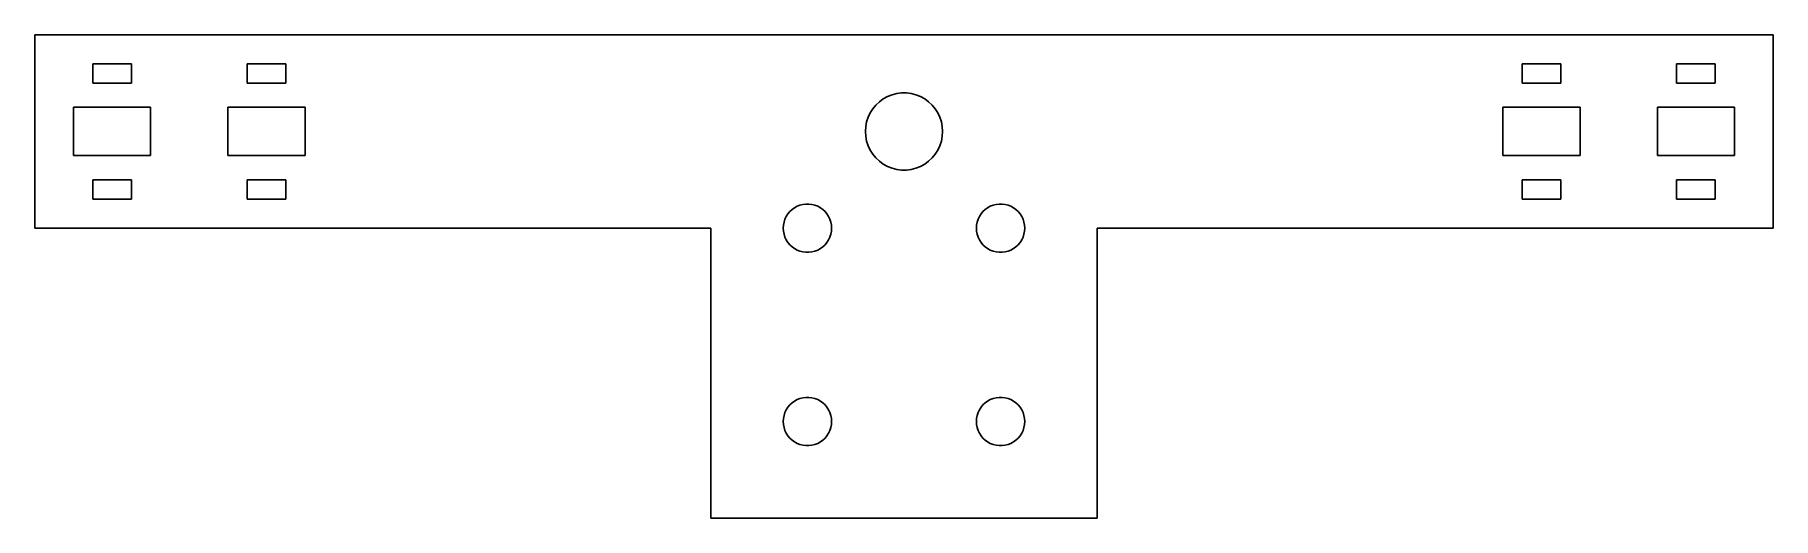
# Model space of a CAD drawing. Header units: metres. Extents: x -90 to 90, y -20 to 30.
import ezdxf

# ---------------------------------------------------------------- set-up
doc = ezdxf.new("R2010")
doc.units = ezdxf.units.M

msp = doc.modelspace()

# ---------------------------------------------------------------- linework, layer by layer
for p, q in [((90, 30), (-90, 30)), ((-90, 30), (-90, 10)), ((90, 10), (90, 30)), ((-84, 25), (-84, 27)), ((-84, 27), (-80, 27)), ((-80, 27), (-80, 25)), ((-68, 25), (-68, 27)), ((-68, 27), (-64, 27)), ((-64, 27), (-64, 25)), ((64, 25), (64, 27)), ((64, 27), (68, 27)), ((68, 27), (68, 25)), ((80, 25), (80, 27)), ((80, 27), (84, 27)), ((84, 27), (84, 25)), ((-80, 25), (-84, 25)), ((-64, 25), (-68, 25)), ((-2.1433, 23.3773), (-1.70311, 23.6193)), ((-1.70311, 23.6193), (-1.23605, 23.8042)), ((-1.23605, 23.8042), (-0.74951, 23.9291)), ((-0.74951, 23.9291), (-0.25116, 23.9921)), ((-0.25116, 23.9921), (0.25116, 23.9921)), ((0.25116, 23.9921), (0.74951, 23.9291)), ((0.74951, 23.9291), (1.23605, 23.8042)), ((1.23605, 23.8042), (1.70311, 23.6193)), ((1.70311, 23.6193), (2.1433, 23.3773)), ((68, 25), (64, 25)), ((84, 25), (80, 25)), ((-86, 17.5), (-86, 22.5)), ((-86, 22.5), (-78, 22.5)), ((-78, 22.5), (-78, 17.5)), ((-70, 17.5), (-70, 22.5)), ((-70, 22.5), (-62, 22.5)), ((-62, 22.5), (-62, 17.5)), ((-3.7191, 21.4725), (-3.50522, 21.927)), ((-3.50522, 21.927), (-3.23605, 22.3511)), ((-3.23605, 22.3511), (-2.91586, 22.7382)), ((-2.91586, 22.7382), (-2.54968, 23.082)), ((-2.54968, 23.082), (-2.1433, 23.3773)), ((2.1433, 23.3773), (2.54968, 23.082)), ((2.54968, 23.082), (2.91586, 22.7382)), ((2.91586, 22.7382), (3.23605, 22.3511)), ((3.23605, 22.3511), (3.50522, 21.927)), ((3.50522, 21.927), (3.7191, 21.4725)), ((62, 17.5), (62, 22.5)), ((62, 22.5), (70, 22.5)), ((70, 22.5), (70, 17.5)), ((78, 17.5), (78, 22.5)), ((78, 22.5), (86, 22.5)), ((86, 22.5), (86, 17.5)), ((-4, 20), (-3.96844, 20.5013)), ((-3.96844, 19.4987), (-4, 20)), ((-3.96844, 20.5013), (-3.87433, 20.9948)), ((-3.87433, 20.9948), (-3.7191, 21.4725)), ((3.7191, 21.4725), (3.87433, 20.9948)), ((3.87433, 20.9948), (3.96844, 20.5013)), ((3.96844, 20.5013), (4, 20)), ((4, 20), (3.96844, 19.4987)), ((-3.87433, 19.0052), (-3.96844, 19.4987)), ((-3.7191, 18.5275), (-3.87433, 19.0052)), ((-3.50522, 18.073), (-3.7191, 18.5275)), ((-3.23605, 17.6488), (-3.50522, 18.073)), ((3.50522, 18.073), (3.23605, 17.6488)), ((3.7191, 18.5275), (3.50522, 18.073)), ((3.87433, 19.0052), (3.7191, 18.5275)), ((3.96844, 19.4987), (3.87433, 19.0052)), ((-78, 17.5), (-86, 17.5)), ((-62, 17.5), (-70, 17.5)), ((-2.91586, 17.2618), (-3.23605, 17.6488)), ((-2.54968, 16.9179), (-2.91586, 17.2618)), ((-2.1433, 16.6227), (-2.54968, 16.9179)), ((-1.70311, 16.3807), (-2.1433, 16.6227)), ((-1.23605, 16.1958), (-1.70311, 16.3807)), ((1.70311, 16.3807), (1.23605, 16.1958)), ((2.1433, 16.6227), (1.70311, 16.3807)), ((2.54968, 16.9179), (2.1433, 16.6227)), ((2.91586, 17.2618), (2.54968, 16.9179)), ((3.23605, 17.6488), (2.91586, 17.2618)), ((70, 17.5), (62, 17.5)), ((86, 17.5), (78, 17.5)), ((-84, 13), (-84, 15)), ((-84, 15), (-80, 15)), ((-80, 15), (-80, 13)), ((-68, 13), (-68, 15)), ((-68, 15), (-64, 15)), ((-64, 15), (-64, 13)), ((-0.74951, 16.0708), (-1.23605, 16.1958)), ((-0.25116, 16.0079), (-0.74951, 16.0708)), ((0.25116, 16.0079), (-0.25116, 16.0079)), ((0.74951, 16.0708), (0.25116, 16.0079)), ((1.23605, 16.1958), (0.74951, 16.0708)), ((64, 13), (64, 15)), ((64, 15), (68, 15)), ((68, 15), (68, 13)), ((80, 13), (80, 15)), ((80, 15), (84, 15)), ((84, 15), (84, 13)), ((-80, 13), (-84, 13)), ((-64, 13), (-68, 13)), ((68, 13), (64, 13)), ((84, 13), (80, 13)), ((-12.4214, 10.6217), (-12.3244, 10.9203)), ((-12.3244, 10.9203), (-12.1908, 11.2044)), ((-12.1908, 11.2044), (-12.0225, 11.4695)), ((-12.0225, 11.4695), (-11.8224, 11.7114)), ((-11.8224, 11.7114), (-11.5936, 11.9263)), ((-11.5936, 11.9263), (-11.3396, 12.1108)), ((-11.3396, 12.1108), (-11.0644, 12.2621)), ((-11.0644, 12.2621), (-10.7725, 12.3776)), ((-10.7725, 12.3776), (-10.4684, 12.4557)), ((-10.4684, 12.4557), (-10.157, 12.4951)), ((-10.157, 12.4951), (-9.84302, 12.4951)), ((-9.84302, 12.4951), (-9.53154, 12.4557)), ((-9.53154, 12.4557), (-9.22745, 12.3776)), ((-9.22745, 12.3776), (-8.93555, 12.2621)), ((-8.93555, 12.2621), (-8.66043, 12.1108)), ((-8.66043, 12.1108), (-8.40643, 11.9263)), ((-8.40643, 11.9263), (-8.17757, 11.7114)), ((-8.17757, 11.7114), (-7.97745, 11.4695)), ((-7.97745, 11.4695), (-7.80922, 11.2044)), ((-7.80922, 11.2044), (-7.67555, 10.9203)), ((-7.67555, 10.9203), (-7.57854, 10.6217)), ((7.57854, 10.6217), (7.67555, 10.9203)), ((7.67555, 10.9203), (7.80922, 11.2044)), ((7.80922, 11.2044), (7.97745, 11.4695)), ((7.97745, 11.4695), (8.17757, 11.7114)), ((8.17757, 11.7114), (8.40643, 11.9263)), ((8.40643, 11.9263), (8.66043, 12.1108)), ((8.66043, 12.1108), (8.93555, 12.2621)), ((8.93555, 12.2621), (9.22745, 12.3776)), ((9.22745, 12.3776), (9.53154, 12.4557)), ((9.53154, 12.4557), (9.84302, 12.4951)), ((9.84302, 12.4951), (10.157, 12.4951)), ((10.157, 12.4951), (10.4684, 12.4557)), ((10.4684, 12.4557), (10.7725, 12.3776)), ((10.7725, 12.3776), (11.0644, 12.2621)), ((11.0644, 12.2621), (11.3396, 12.1108)), ((11.3396, 12.1108), (11.5936, 11.9263)), ((11.5936, 11.9263), (11.8224, 11.7114)), ((11.8224, 11.7114), (12.0225, 11.4695)), ((12.0225, 11.4695), (12.1908, 11.2044)), ((12.1908, 11.2044), (12.3244, 10.9203)), ((12.3244, 10.9203), (12.4214, 10.6217)), ((-90, 10), (-20, 10)), ((-20, 10), (-20, -20)), ((-12.5, 10), (-12.4803, 10.3133)), ((-12.4803, 9.68666), (-12.5, 10)), ((-12.4803, 10.3133), (-12.4214, 10.6217)), ((-12.4214, 9.37827), (-12.4803, 9.68666)), ((-12.3244, 9.07968), (-12.4214, 9.37827)), ((-12.1908, 8.79561), (-12.3244, 9.07968)), ((-7.67555, 9.07968), (-7.80922, 8.79561)), ((-7.57854, 9.37827), (-7.67555, 9.07968)), ((-7.57854, 10.6217), (-7.5197, 10.3133)), ((-7.5197, 9.68666), (-7.57854, 9.37827)), ((-7.5197, 10.3133), (-7.5, 10)), ((-7.5, 10), (-7.5197, 9.68666)), ((7.5, 10), (7.5197, 10.3133)), ((7.5197, 9.68666), (7.5, 10)), ((7.5197, 10.3133), (7.57854, 10.6217)), ((7.57854, 9.37827), (7.5197, 9.68666)), ((7.67555, 9.07968), (7.57854, 9.37827)), ((7.80922, 8.79561), (7.67555, 9.07968)), ((12.3244, 9.07968), (12.1908, 8.79561)), ((12.4214, 9.37827), (12.3244, 9.07968)), ((12.4214, 10.6217), (12.4803, 10.3133)), ((12.4803, 9.68666), (12.4214, 9.37827)), ((12.4803, 10.3133), (12.5, 10)), ((12.5, 10), (12.4803, 9.68666)), ((20, 10), (90, 10)), ((20, -20), (20, 10)), ((-12.0225, 8.53053), (-12.1908, 8.79561)), ((-11.8224, 8.28862), (-12.0225, 8.53053)), ((-11.5936, 8.07372), (-11.8224, 8.28862)), ((-11.3396, 7.88918), (-11.5936, 8.07372)), ((-11.0644, 7.73793), (-11.3396, 7.88918)), ((-10.7725, 7.62234), (-11.0644, 7.73793)), ((-10.4684, 7.54428), (-10.7725, 7.62234)), ((-10.157, 7.50493), (-10.4684, 7.54428)), ((-9.84302, 7.50493), (-10.157, 7.50493)), ((-9.53154, 7.54428), (-9.84302, 7.50493)), ((-9.22745, 7.62234), (-9.53154, 7.54428)), ((-8.93555, 7.73793), (-9.22745, 7.62234)), ((-8.66043, 7.88918), (-8.93555, 7.73793)), ((-8.40643, 8.07372), (-8.66043, 7.88918)), ((-8.17757, 8.28862), (-8.40643, 8.07372)), ((-7.97745, 8.53053), (-8.17757, 8.28862)), ((-7.80922, 8.79561), (-7.97745, 8.53053)), ((7.97745, 8.53053), (7.80922, 8.79561)), ((8.17757, 8.28862), (7.97745, 8.53053)), ((8.40643, 8.07372), (8.17757, 8.28862)), ((8.66043, 7.88918), (8.40643, 8.07372)), ((8.93555, 7.73793), (8.66043, 7.88918)), ((9.22745, 7.62234), (8.93555, 7.73793)), ((9.53154, 7.54428), (9.22745, 7.62234)), ((9.84302, 7.50493), (9.53154, 7.54428)), ((10.157, 7.50493), (9.84302, 7.50493)), ((10.4684, 7.54428), (10.157, 7.50493)), ((10.7725, 7.62234), (10.4684, 7.54428)), ((11.0644, 7.73793), (10.7725, 7.62234)), ((11.3396, 7.88918), (11.0644, 7.73793)), ((11.5936, 8.07372), (11.3396, 7.88918)), ((11.8224, 8.28862), (11.5936, 8.07372)), ((12.0225, 8.53053), (11.8224, 8.28862)), ((12.1908, 8.79561), (12.0225, 8.53053)), ((-12.3244, -9.07968), (-12.1908, -8.79561)), ((-12.1908, -8.79561), (-12.0225, -8.53053)), ((-12.0225, -8.53053), (-11.8224, -8.28862)), ((-11.8224, -8.28862), (-11.5936, -8.07372)), ((-11.5936, -8.07372), (-11.3396, -7.88918)), ((-11.3396, -7.88918), (-11.0644, -7.73793)), ((-11.0644, -7.73793), (-10.7725, -7.62234)), ((-10.7725, -7.62234), (-10.4684, -7.54428)), ((-10.4684, -7.54428), (-10.157, -7.50493)), ((-10.157, -7.50493), (-9.84302, -7.50493)), ((-9.84302, -7.50493), (-9.53154, -7.54428)), ((-9.53154, -7.54428), (-9.22745, -7.62234)), ((-9.22745, -7.62234), (-8.93555, -7.73793)), ((-8.93555, -7.73793), (-8.66043, -7.88918)), ((-8.66043, -7.88918), (-8.40643, -8.07372)), ((-8.40643, -8.07372), (-8.17757, -8.28862)), ((-8.17757, -8.28862), (-7.97745, -8.53053)), ((-7.97745, -8.53053), (-7.80922, -8.79561)), ((-7.80922, -8.79561), (-7.67555, -9.07968)), ((7.67555, -9.07968), (7.80922, -8.79561)), ((7.80922, -8.79561), (7.97745, -8.53053)), ((7.97745, -8.53053), (8.17757, -8.28862)), ((8.17757, -8.28862), (8.40643, -8.07372)), ((8.40643, -8.07372), (8.66043, -7.88918)), ((8.66043, -7.88918), (8.93555, -7.73793)), ((8.93555, -7.73793), (9.22745, -7.62234)), ((9.22745, -7.62234), (9.53154, -7.54428)), ((9.53154, -7.54428), (9.84302, -7.50493)), ((9.84302, -7.50493), (10.157, -7.50493)), ((10.157, -7.50493), (10.4684, -7.54428)), ((10.4684, -7.54428), (10.7725, -7.62234)), ((10.7725, -7.62234), (11.0644, -7.73793)), ((11.0644, -7.73793), (11.3396, -7.88918)), ((11.3396, -7.88918), (11.5936, -8.07372)), ((11.5936, -8.07372), (11.8224, -8.28862)), ((11.8224, -8.28862), (12.0225, -8.53053)), ((12.0225, -8.53053), (12.1908, -8.79561)), ((12.1908, -8.79561), (12.3244, -9.07968)), ((-12.5, -10), (-12.4803, -9.68666)), ((-12.4803, -10.3133), (-12.5, -10)), ((-12.4803, -9.68666), (-12.4214, -9.37827)), ((-12.4214, -10.6217), (-12.4803, -10.3133)), ((-12.4214, -9.37827), (-12.3244, -9.07968)), ((-12.3244, -10.9203), (-12.4214, -10.6217)), ((-7.67555, -9.07968), (-7.57854, -9.37827)), ((-7.57854, -10.6217), (-7.67555, -10.9203)), ((-7.57854, -9.37827), (-7.5197, -9.68666)), ((-7.5197, -10.3133), (-7.57854, -10.6217)), ((-7.5197, -9.68666), (-7.5, -10)), ((-7.5, -10), (-7.5197, -10.3133)), ((7.5, -10), (7.5197, -9.68666)), ((7.5197, -10.3133), (7.5, -10)), ((7.5197, -9.68666), (7.57854, -9.37827)), ((7.57854, -10.6217), (7.5197, -10.3133)), ((7.57854, -9.37827), (7.67555, -9.07968)), ((7.67555, -10.9203), (7.57854, -10.6217)), ((12.3244, -9.07968), (12.4214, -9.37827)), ((12.4214, -10.6217), (12.3244, -10.9203)), ((12.4214, -9.37827), (12.4803, -9.68666)), ((12.4803, -10.3133), (12.4214, -10.6217)), ((12.4803, -9.68666), (12.5, -10)), ((12.5, -10), (12.4803, -10.3133)), ((-12.1908, -11.2044), (-12.3244, -10.9203)), ((-12.0225, -11.4695), (-12.1908, -11.2044)), ((-11.8224, -11.7114), (-12.0225, -11.4695)), ((-11.5936, -11.9263), (-11.8224, -11.7114)), ((-11.3396, -12.1108), (-11.5936, -11.9263)), ((-11.0644, -12.2621), (-11.3396, -12.1108)), ((-10.7725, -12.3776), (-11.0644, -12.2621)), ((-10.4684, -12.4557), (-10.7725, -12.3776)), ((-10.157, -12.4951), (-10.4684, -12.4557)), ((-9.84302, -12.4951), (-10.157, -12.4951)), ((-9.53154, -12.4557), (-9.84302, -12.4951)), ((-9.22745, -12.3776), (-9.53154, -12.4557)), ((-8.93555, -12.2621), (-9.22745, -12.3776)), ((-8.66043, -12.1108), (-8.93555, -12.2621)), ((-8.40643, -11.9263), (-8.66043, -12.1108)), ((-8.17757, -11.7114), (-8.40643, -11.9263)), ((-7.97745, -11.4695), (-8.17757, -11.7114)), ((-7.80922, -11.2044), (-7.97745, -11.4695)), ((-7.67555, -10.9203), (-7.80922, -11.2044)), ((7.80922, -11.2044), (7.67555, -10.9203)), ((7.97745, -11.4695), (7.80922, -11.2044)), ((8.17757, -11.7114), (7.97745, -11.4695)), ((8.40643, -11.9263), (8.17757, -11.7114)), ((8.66043, -12.1108), (8.40643, -11.9263)), ((8.93555, -12.2621), (8.66043, -12.1108)), ((9.22745, -12.3776), (8.93555, -12.2621)), ((9.53154, -12.4557), (9.22745, -12.3776)), ((9.84302, -12.4951), (9.53154, -12.4557)), ((10.157, -12.4951), (9.84302, -12.4951)), ((10.4684, -12.4557), (10.157, -12.4951)), ((10.7725, -12.3776), (10.4684, -12.4557)), ((11.0644, -12.2621), (10.7725, -12.3776)), ((11.3396, -12.1108), (11.0644, -12.2621)), ((11.5936, -11.9263), (11.3396, -12.1108)), ((11.8224, -11.7114), (11.5936, -11.9263)), ((12.0225, -11.4695), (11.8224, -11.7114)), ((12.1908, -11.2044), (12.0225, -11.4695)), ((12.3244, -10.9203), (12.1908, -11.2044)), ((-20, -20), (20, -20))]:
    msp.add_line(p, q)

doc.saveas('drawing.dxf')
